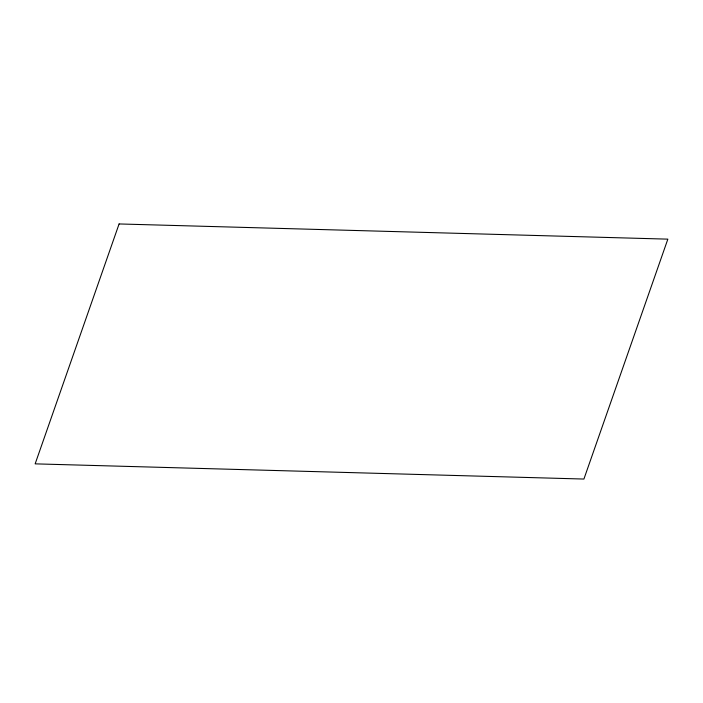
<?xml version="1.0" encoding="UTF-8"?>
<svg xmlns="http://www.w3.org/2000/svg" width="703" height="703" viewBox="0 0 703 703"><rect width="100%" height="100%" fill="white"/><g stroke="black" fill="none" stroke-linecap="round" stroke-linejoin="round"><path stroke-width="1.05" d="M119.088 223.949L35.15 463.857L583.912 479.051L667.85 239.143L119.088 223.949"/></g></svg>
